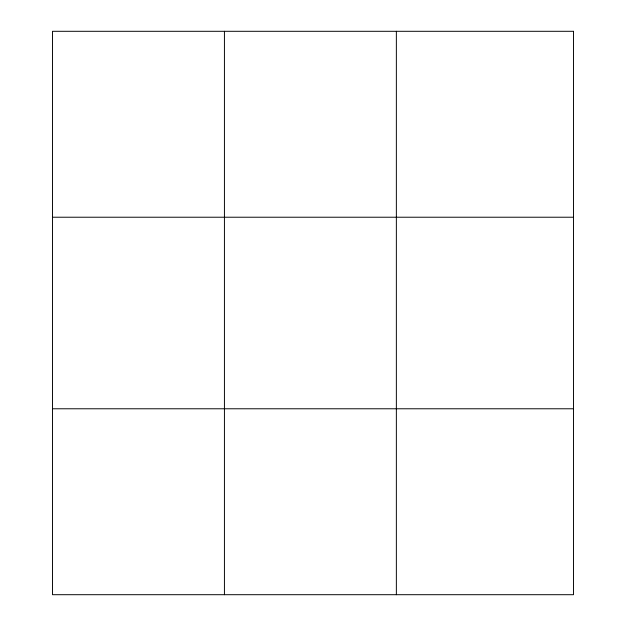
<?xml version="1.0" encoding="UTF-8"?>
<svg xmlns="http://www.w3.org/2000/svg" width="626" height="626" viewBox="0 0 626 626"><rect width="100%" height="100%" fill="white"/><g stroke="black" fill="none" stroke-linecap="round" stroke-linejoin="round"><path stroke-width="0.94" d="M224.429 31.3L224.429 594.7M396.36 31.3L396.36 594.7M52.498 217.222L573.502 217.222M52.498 408.778L573.502 408.778M573.502 31.3L573.502 594.7L52.498 594.7L52.498 31.3L573.502 31.3"/></g></svg>
